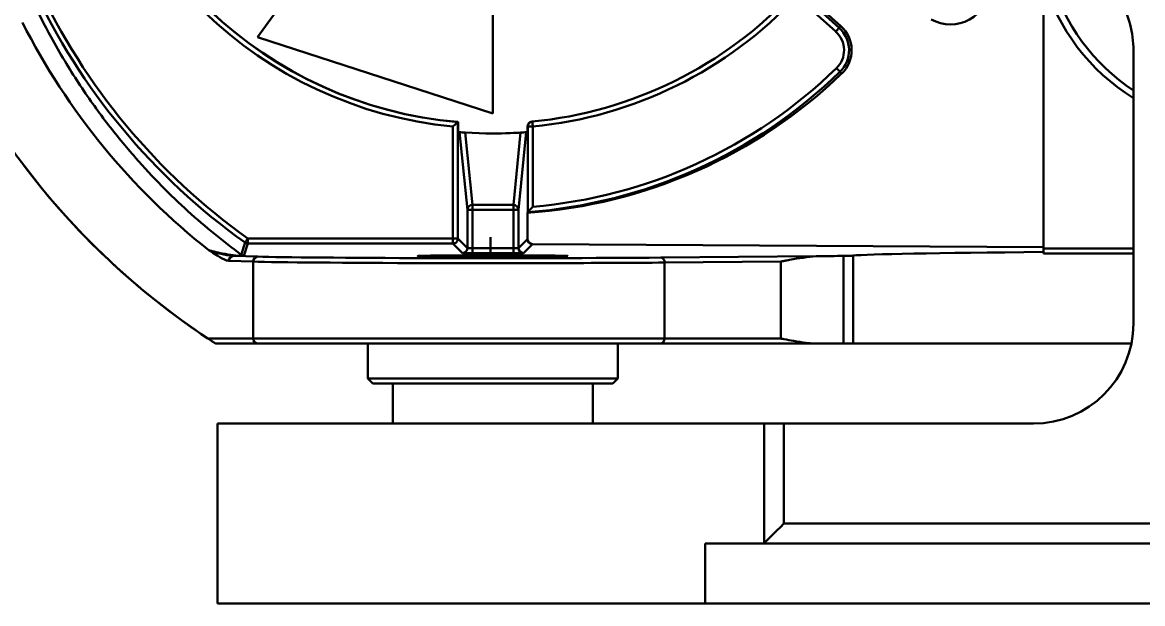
# Model space of a CAD drawing. Header units: millimetres. Extents: x 8 to 22425, y -1213 to 4973.
# Drawn here: x 1380.2 to 1492.2, y 916.9 to 975 of the extents above; entities that cross this region are included whole.
import ezdxf

# ---------------------------------------------------------------- set-up
doc = ezdxf.new("R2010")
doc.units = ezdxf.units.MM
doc.header["$PDSIZE"] = -1
doc.styles.get("Standard").update_dxf_attribs({"font": 'hyswlongfangsong.ttf'})
doc.dimstyles.new('ISO-25', dxfattribs={"dimscale": 25, "dimtxt": 3.5, "dimasz": 1.6, "dimexe": 1.25, "dimexo": 0.625, "dimtad": 1, "dimdec": 0, "dimzin": 9, "dimdsep": 46, "dimtxsty": 'Standard', "dimcen": 2.5, "dimadec": 0, "dimazin": 2, "dimtfac": 1, "dimtdec": 0, "dimtofl": 0, "dimtmove": 0, "dimatfit": 3, "dimfxl": 1, "dimarcsym": 0})

# ---------------------------------------------------------------- blocks, each defined once
blk = doc.blocks.new('*D154')
at = {"color": 0, "lineweight": -2, "transparency": 16777216}
for p, q in [((1471.02, 1400.45), (1881.36, 1240.34)), ((2482.24, 943.38), (2482.24, 1068.38)), ((2419.74, 1005.88), (2544.74, 1005.88))]:
    blk.add_line(p, q, dxfattribs=at)
at = {"color": 0, "transparency": 16777216}
blk.add_solid([(1883.79, 1246.55), (1878.94, 1234.13), (1918.63, 1225.8)], dxfattribs=at)
at = {"layer": 'Defpoints', "color": 0, "transparency": 16777216}
for p in [(1918.63, 1225.8), (2482.24, 1005.88)]:
    blk.add_point(p, dxfattribs=at)
at = {"color": 0, "transparency": 16777216, "insert": (1584.17, 1420.04), "char_height": 87.5, "attachment_point": 5, "rotation": 338.6848}
blk.add_mtext('R605', dxfattribs=at)

msp = doc.modelspace()

# ---------------------------------------------------------------- linework, layer by layer
at = {"color": 161, "lineweight": 30, "true_color": 0x67adff}
for p, q in [((1427.24, 1005.88), (1403.73, 973.52)), ((1427.24, 965.88), (1427.24, 1005.88)), ((1482.24, 952.51), (1482.24, 979.24)), ((1461.5, 974.06), (1457.6, 977.59)), ((1457.94, 977.96), (1461.84, 974.43)), ((1462, 974.62), (1458.46, 977.79)), ((1461.84, 974.43), (1462, 974.62)), ((1403.73, 973.52), (1427.24, 965.88)), ((1491.24, 944.88), (1491.24, 972.2)), ((1462.09, 969.88), (1461.92, 970.05)), ((1423.75, 965.03), (1423.75, 953.38)), ((1423.75, 965.03), (1423.75, 965.03)), ((1423.78, 964.03), (1423.78, 965.03)), ((1423.25, 953.38), (1423.25, 964.58)), ((1424.7, 956.24), (1423.92, 964.01)), ((1424.47, 963.97), (1425.2, 956.74)), ((1429.29, 956.74), (1430.01, 963.97)), ((1430.56, 964.01), (1429.79, 956.24)), ((1430.71, 964.03), (1430.71, 964.57)), ((1430.74, 956.01), (1430.74, 964.58)), ((1430.74, 964.58), (1431.24, 964.58)), ((1431.24, 964.58), (1431.24, 956.56)), ((1424.7, 956.24), (1425.2, 956.24)), ((1424.7, 952.43), (1424.7, 956.24)), ((1425.2, 956.24), (1425.2, 956.74)), ((1425.2, 956.74), (1429.29, 956.74)), ((1425.2, 956.24), (1425.2, 952.42)), ((1429.29, 956.24), (1425.2, 956.24)), ((1429.29, 956.24), (1429.29, 956.74)), ((1429.29, 952.42), (1429.29, 956.24)), ((1429.29, 956.24), (1429.79, 956.24)), ((1429.79, 956.24), (1429.79, 952.43)), ((1430.74, 956.01), (1430.69, 955.96)), ((1430.69, 953.33), (1430.69, 955.96)), ((1427.02, 951.42), (1427.02, 953.53)), ((1402.77, 952.88), (1402.38, 951.65)), ((1402.77, 953.38), (1402.77, 952.88)), ((1402.77, 953.38), (1423.25, 953.38)), ((1423.25, 952.88), (1402.77, 952.88)), ((1423.75, 953.38), (1423.25, 953.38)), ((1423.25, 953.38), (1423.25, 952.88)), ((1424.2, 951.93), (1423.25, 952.88)), ((1423.75, 953.38), (1424.7, 952.43)), ((1425.2, 951.92), (1425.2, 952.42)), ((1425.2, 952.42), (1429.29, 952.42)), ((1429.29, 951.92), (1429.29, 952.42)), ((1429.79, 952.43), (1430.69, 953.33)), ((1431.19, 952.83), (1430.29, 951.93)), ((1431.19, 952.83), (1482.24, 952.51)), ((1482.24, 952.51), (1482.24, 952.03)), ((1401.35, 951.64), (1403.77, 951.57)), ((1429.29, 951.92), (1425.2, 951.92)), ((1444.04, 951.48), (1459.54, 951.61)), ((1462.28, 942.88), (1462.28, 951.65)), ((1463.23, 951.68), (1463.23, 942.88)), ((1482.24, 952.38), (1491.24, 952.38)), ((1482.24, 952.03), (1482.24, 951.88)), ((1491.24, 951.88), (1482.24, 951.88)), ((1403.3, 951.07), (1400.87, 951.14)), ((1403.3, 951.07), (1403.3, 943.38)), ((1456, 951.07), (1444.38, 950.98)), ((1444.38, 950.98), (1444.38, 943.38)), ((1456, 943.38), (1456, 951.07)), ((1398.78, 943.38), (1403.3, 943.38)), ((1403.77, 942.88), (1399.55, 942.88)), ((1399.55, 942.88), (1399.55, 942.88)), ((1403.3, 943.38), (1444.38, 943.38)), ((1444.04, 942.88), (1403.77, 942.88)), ((1414.74, 942.88), (1414.74, 939.38)), ((1439.74, 939.38), (1439.74, 942.88)), ((1459.55, 942.88), (1444.04, 942.88)), ((1444.38, 943.38), (1456, 943.38)), ((1459.55, 942.88), (1462.28, 942.88)), ((1463.23, 942.88), (1462.28, 942.88)), ((1463.23, 942.88), (1491.04, 942.88)), ((1414.74, 939.38), (1415.24, 938.88)), ((1414.74, 939.38), (1415.43, 939.38)), ((1415.43, 939.38), (1439.74, 939.38)), ((1439.24, 938.88), (1439.74, 939.38)), ((1415.91, 938.88), (1415.24, 938.88)), ((1439.24, 938.88), (1415.91, 938.88)), ((1417.24, 938.88), (1417.24, 934.88)), ((1437.24, 934.88), (1437.24, 938.88)), ((1399.74, 934.88), (1399.74, 916.88)), ((1454.34, 934.88), (1399.74, 934.88)), ((1454.34, 922.91), (1454.34, 934.88)), ((1454.34, 934.88), (1456.32, 934.88)), ((1456.32, 934.88), (1456.32, 924.88)), ((1456.32, 934.88), (1481.24, 934.88)), ((1456.32, 924.88), (1493.91, 924.88)), ((1448.46, 922.88), (1448.46, 916.88)), ((1448.46, 922.88), (1511.24, 922.88)), ((1448.46, 916.88), (1399.74, 916.88)), ((1517.24, 916.88), (1448.46, 916.88))]:
    msp.add_line(p, q, dxfattribs=at)
at = {"color": 161, "lineweight": 30, "true_color": 0x67adff, "flags": 128}
for points in [[(1461.84, 974.43), (1461.83, 974.43), (1461.81, 974.4), (1461.78, 974.37), (1461.74, 974.32), (1461.69, 974.27), (1461.63, 974.2), (1461.57, 974.13), (1461.5, 974.06)], [(1461.92, 970.05), (1461.91, 970.06), (1461.89, 970.08), (1461.86, 970.11), (1461.82, 970.16), (1461.76, 970.21), (1461.7, 970.27), (1461.64, 970.34), (1461.57, 970.41)], [(1431.07, 965.05), (1431.1, 965.06), (1431.19, 965.07)], [(1402.09, 951.75), (1402.1, 951.75), (1402.11, 951.79), (1402.15, 951.93), (1402.33, 952.49), (1402.45, 952.88), (1402.48, 952.97)], [(1402.77, 953.38), (1402.71, 953.3), (1402.66, 953.22), (1402.61, 953.15), (1402.57, 953.09), (1402.53, 953.04), (1402.5, 953), (1402.49, 952.98), (1402.48, 952.97)], [(1454.34, 922.91), (1454.43, 923), (1454.58, 923.15), (1454.78, 923.35), (1455.03, 923.59), (1455.31, 923.88), (1455.63, 924.2), (1455.97, 924.53), (1456.32, 924.88)]]:
    msp.add_lwpolyline(points, dxfattribs=at)
at = {"color": 161, "lineweight": 30, "true_color": 0x67adff}
for centre, radius, start, end in [((1427.24, 1005.88), 41.5, 187.6158, 264.475), ((1427.24, 1005.88), 41, 187.6158, 265.1519), ((1427.24, 1005.88), 41, 187.6158, 265.1091), ((1440.24, 1005.88), 65, 204.9083, 234.4853), ((1440.24, 1005.88), 64.5, 204.9083, 234.4853), ((1427.24, 1005.88), 41, 275.4827, 317.0621), ((1427.24, 1005.88), 41.5, 275.525, 317.02), ((1481.24, 972.2), 10, 0, 30), ((1440.24, 1005.88), 75, 204.9528, 237.1401), ((1459.83, 972.2), 2.5, 314.2298, 47.8895), ((1459.83, 972.2), 3, 314.2298, 47.8895), ((1427.04, 1005.88), 49.5, 274.8618, 314.2298), ((1427.04, 1005.88), 50, 274.2384, 314.2298), ((1431.24, 964.58), 0.5, 109.6244, 179.9969), ((1087.31, 931.54), 345.51, 5.4859, 5.5688), ((1427.24, 1005.88), 42, 270, 274.7324), ((1425.2, 956.24), 0.499, 89.9392, 179.8466), ((1429.29, 956.24), 0.499, 0.1534, 90.0608), ((1402.77, 953.38), 0.5, 234.4813, 269.9982), ((1423.25, 953.38), 0.5, 269.9967, 0.0051), ((1424.2, 952.43), 0.5, 270.0182, 359.9836), ((1430.29, 952.43), 0.5, 180.0027, 269.9956), ((1401.36, 951.15), 0.491, 91.4336, 181.0379), ((1402.38, 952.15), 0.5, 234.8408, 269.9872), ((1403.79, 951.08), 0.491, 91.4256, 181.0321), ((1443.94, 951.04), 0.448, 351.8419, 77.0176), ((1481.24, 944.88), 10, 270, 0), ((1403.78, 943.37), 0.49, 178.7979, 268.7423), ((1443.94, 943.32), 0.444, 282.5699, 8.5725)]:
    msp.add_arc(centre, radius, start, end, dxfattribs=at)
for centre, major_axis, ratio, start_param, end_param in [((1501.99, 984.88), (20.5, 0), 0.999995, 3.416406, 4.160433), ((1502.24, 984.88), (20, 0), 0.999995, 3.416797, 4.13007), ((1472.97, 978.58), (3.81, 0), 0.999975, 4.183375, 6.283185), ((1441.28, 1005.88), (68.42, 0), 0.99955, 3.610361, 4.04433), ((1459.85, 972.2), (3.24, 0), 0.999975, 5.479847, 7.12367), ((1427.35, 1005.88), (50.03, 0), 0.999975, 4.779071, 5.479847), ((1427.24, 1005.88), (41.04, 0), 0.999092, 4.627026, 4.627774), ((1427.24, 1005.88), (42.04, 0), 0.999092, 4.629793, 4.633259), ((1427.24, 1005.88), (29.7, -29.7), 0.999909, 5.431897, 5.563723), ((1427.24, 1005.88), (0, 42), 0.999091, 3.220723, 3.224189), ((1426.74, 1005.88), (0, 41.5), 0.999091, 3.237283, 3.238023), ((1440.24, 1005.88), (75, 0), 0.999974, 3.785094, 4.126703), ((1425.2, 952.43), (0.5, 0), 0.017454, 3.150327, 4.712397), ((1429.29, 952.43), (0.5, 0), 0.017454, 4.712397, 6.274467), ((1431.19, 953.33), (-0.19, 0.463), 0.991267, 1.179406, 2.750126), ((1427.24, 951.63), (24.5, 0), 0.008727, 3.432869, 5.467632), ((1425.2, 951.93), (1, 0), 0.008727, 3.150327, 4.712397), ((1429.29, 951.93), (1, 0), 0.008727, 4.712397, 6.274467), ((1435.75, 951.76), (29.48, 0), 0.008727, 5.651502, 5.832053), ((1453.28, 951.68), (10, 0), 0.008727, 5.832053, 6.18176), ((1530.88, 951.62), (68, 0), 0.008727, 2.367745, 3.040167), ((1427.24, 951.13), (25, 0), 0.008552, 3.432869, 5.467632)]:
    msp.add_ellipse(centre, major_axis=major_axis, ratio=ratio, start_param=start_param, end_param=end_param, dxfattribs=at)
msp.add_ellipse((1427.24, 951.63), major_axis=(7.5, 0), ratio=0.008727, dxfattribs=at)
for points, knots in [([(1380.69, 978.38), (1380.84, 978.06), (1381.62, 976.32), (1383.32, 973.01), (1385.84, 968.83), (1388.66, 964.88), (1392.3, 960.48), (1396.77, 955.91), (1400.32, 953.13), (1402.09, 951.75)], [0, 0, 0, 0, 0.022517, 0.121948, 0.255046, 0.388308, 0.521521, 0.760732, 1, 1, 1, 1]), ([(1423.75, 965.03), (1423.74, 965.03), (1423.73, 965.02), (1423.67, 964.96), (1423.56, 964.86), (1423.41, 964.73), (1423.3, 964.62), (1423.25, 964.58), (1423.25, 964.58)], [0, 0, 0, 0, 0.148762, 0.296881, 0.501186, 0.773538, 0.995119, 1, 1, 1, 1]), ([(1430.71, 964.57), (1430.71, 964.61), (1430.72, 964.71), (1430.78, 964.85), (1430.89, 964.97), (1431.03, 965.05), (1431.12, 965.06), (1431.16, 965.07)], [0, 0, 0, 0, 0.1608098, 0.3893087, 0.6178878, 0.8463945, 1, 1, 1, 1]), ([(1424.47, 963.97), (1424.46, 963.97), (1424.4, 963.98), (1424.29, 963.99), (1424.04, 964), (1423.96, 964.01), (1423.93, 964.01), (1423.92, 964.01)], [0, 0, 0, 0, 0.010855, 0.047265, 0.191576, 0.767166, 1, 1, 1, 1]), ([(1430.56, 964.01), (1430.56, 964.01), (1430.53, 964.01), (1430.46, 964.01), (1430.23, 963.99), (1430.16, 963.98), (1430.1, 963.98), (1430.06, 963.98), (1430.02, 963.97), (1430.01, 963.97)], [0, 0, 0, 0, 0.160103, 0.801051, 0.891441, 0.94332, 0.972707, 0.989173, 1, 1, 1, 1]), ([(1430.74, 956.01), (1430.74, 956.02), (1430.75, 956.03), (1430.81, 956.09), (1430.91, 956.2), (1431.06, 956.37), (1431.18, 956.49), (1431.24, 956.56), (1431.24, 956.56)], [0, 0, 0, 0, 0.1346453, 0.2685181, 0.4633328, 0.7440735, 0.995427, 1, 1, 1, 1]), ([(1400.87, 951.14), (1400.79, 951.16), (1400.42, 951.24), (1399.84, 951.61), (1399.26, 951.96), (1398.98, 952.15), (1398.9, 952.2), (1398.9, 952.2)], [0, 0, 0, 0, 0.1121463, 0.5603743, 0.883099, 0.9948435, 1, 1, 1, 1]), ([(1398.9, 952.2), (1399, 952.17), (1399.34, 952.08), (1399.98, 951.93), (1400.77, 951.78), (1401.38, 951.69), (1401.68, 951.66), (1401.8, 951.65), (1401.87, 951.65), (1401.91, 951.65), (1401.94, 951.65), (1401.98, 951.65), (1402, 951.65), (1402.04, 951.66), (1402.09, 951.67), (1402.15, 951.7), (1402.12, 951.72), (1402.09, 951.75)], [0, 0, 0, 0, 0.1150344, 0.3995965, 0.6835482, 0.7863571, 0.8161872, 0.8299526, 0.8359952, 0.8379597, 0.8431496, 0.845686, 0.8544162, 0.8555165, 0.8701526, 0.8987961, 1, 1, 1, 1]), ([(1398.9, 952.2), (1398.9, 952.2), (1398.98, 952.17), (1399.27, 952.07), (1399.93, 951.89), (1400.62, 951.7), (1401.23, 951.65), (1401.35, 951.64)], [0, 0, 0, 0, 0.005224, 0.117844, 0.442964, 0.892232, 1, 1, 1, 1]), ([(1402.38, 951.65), (1402.37, 951.65), (1402.36, 951.65), (1402.22, 951.64), (1402.12, 951.64), (1402.02, 951.64), (1401.92, 951.64), (1401.8, 951.64), (1401.62, 951.64), (1401.47, 951.64), (1401.37, 951.64), (1401.35, 951.64)], [0, 0, 0, 0, 0.416023, 0.541859, 0.612148, 0.665062, 0.709984, 0.754809, 0.823671, 0.956626, 1, 1, 1, 1]), ([(1459.54, 951.61), (1458.69, 951.52), (1457.75, 951.42), (1456.63, 951.2), (1456.42, 951.16), (1456.28, 951.13), (1456.19, 951.12), (1456.12, 951.1), (1456.08, 951.1), (1456.05, 951.09), (1456.03, 951.09), (1456.02, 951.08), (1456.01, 951.08), (1456.01, 951.08), (1456, 951.08), (1456, 951.08), (1456, 951.08), (1456, 951.08), (1456, 951.08), (1456, 951.08), (1456, 951.07), (1456, 951.07), (1456, 951.07), (1456, 951.07)], [0, 0, 0, 0, 0.765179, 0.843354, 0.895545, 0.930373, 0.953567, 0.969024, 0.979319, 0.986186, 0.99075, 0.993798, 0.995837, 0.997198, 0.998117, 0.998722, 0.999137, 0.999413, 0.999684, 0.999814, 0.999916, 0.999983, 1, 1, 1, 1]), ([(1399.55, 942.88), (1399.55, 942.88), (1399.54, 942.88), (1399.52, 942.9), (1399.5, 942.92), (1399.48, 942.93), (1399.45, 942.94), (1399.43, 942.96), (1399.4, 942.98), (1399.36, 943), (1399.27, 943.06), (1399.04, 943.22), (1398.9, 943.31), (1398.78, 943.38)], [0, 0, 0, 0, 0.115883, 0.189522, 0.214215, 0.239068, 0.253377, 0.267821, 0.280455, 0.299211, 0.335127, 0.462369, 1, 1, 1, 1]), ([(1456, 943.38), (1456, 943.38), (1456, 943.38), (1456, 943.38), (1456, 943.38), (1456, 943.38), (1456.01, 943.38), (1456.03, 943.37), (1456.14, 943.35), (1456.58, 943.27), (1457.41, 943.12), (1458.41, 942.96), (1459.15, 942.89), (1459.47, 942.88), (1459.55, 942.88)], [0, 0, 0, 0, 0.0000227, 0.0000841, 0.0001888, 0.0004449, 0.0014652, 0.0054707, 0.0214958, 0.0855614, 0.3418364, 0.692777, 0.9301501, 1, 1, 1, 1])]:
    msp.add_open_spline(points, degree=3, knots=knots, dxfattribs=at)

# ---------------------------------------------------------------- dimensions: what is measured, and where the dimension line sits
dim = msp.add_radius_dim(center=(2482.24, 1005.88), mpoint=(1918.63, 1225.8), dimstyle='ISO-25')
dim.commit()
dim.dimension.update_dxf_attribs({"geometry": '*D154', "text_midpoint": (1562.58, 1364.72), "dimtype": 164})

doc.saveas('drawing.dxf')
